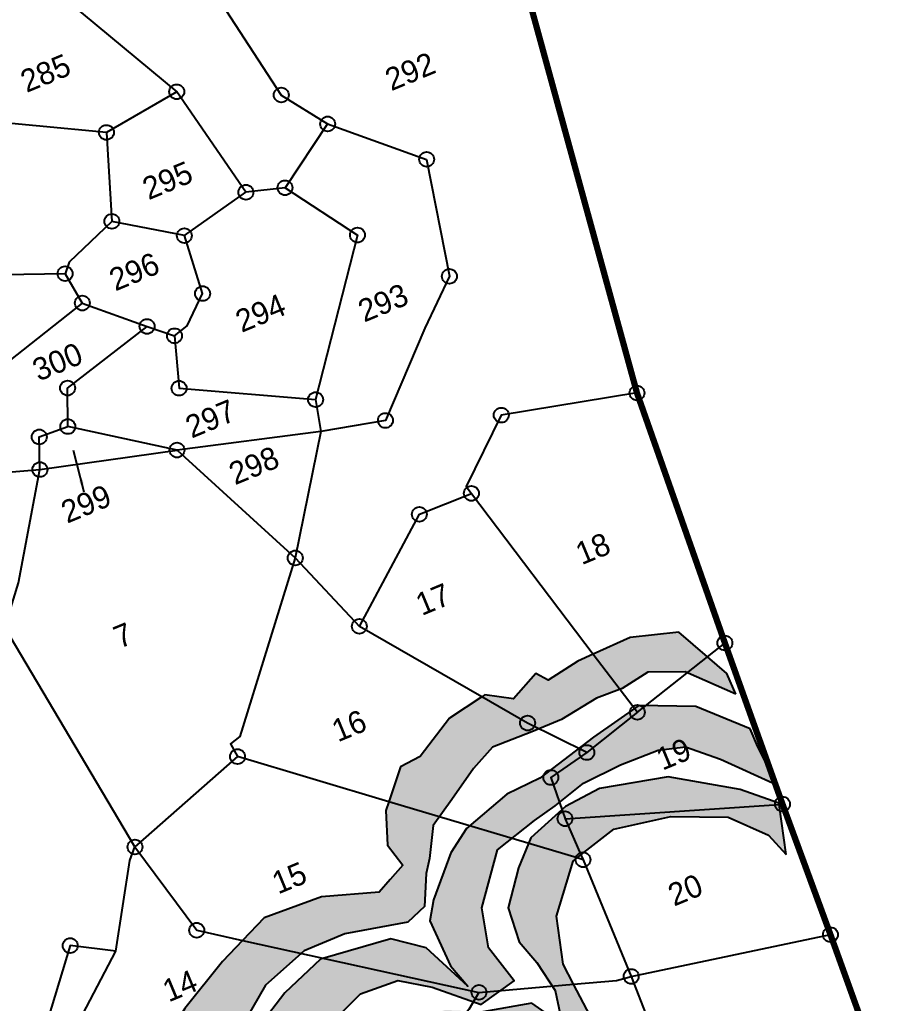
# Model space of a CAD drawing. Header units: metres. Extents: x 305825 to 307513, y 1943141 to 1944871.
# Drawn here: x 306658.7 to 306988.9, y 1944059.9 to 1944429.7 of the extents above; entities that cross this region are included whole.
import ezdxf

# ---------------------------------------------------------------- set-up
doc = ezdxf.new("R2010")
doc.units = ezdxf.units.M
for name, color, linetype in [('POLY_HATCH', 12, 'Continuous'), ('POLY_PARCEL', 6, 'Continuous'), ('SYM_ARROW', 1, 'Continuous'), ('SYM_STONE', 1, 'Continuous'), ('TEXT_PARCEL', 7, 'Continuous'), ('V_BOUND_LINE', 7, 'Continuous')]:
    doc.layers.add(name, color=color, linetype=linetype)
doc.styles.add('TEXT_MAP', font='')
doc.styles.get('TEXT_MAP').set_extended_font_data('Kruti Dev 050')
doc.dimstyles.get("Standard").update_dxf_attribs({"dimtxt": 0.18, "dimasz": 0.18, "dimexe": 0.18, "dimexo": 0.0625, "dimgap": 0.09, "dimtad": 0, "dimtih": 1, "dimtoh": 1, "dimdec": 4, "dimzin": 0, "dimdsep": 46, "dimtxsty": 'Standard', "dimcen": 0.09, "dimadec": 0, "dimazin": 0, "dimtfac": 1, "dimtdec": 4, "dimtofl": 0, "dimtmove": 0, "dimatfit": 3, "dimfxl": 1, "dimtolj": 1, "dimtzin": 0, "dimarcsym": 0})
pattern_1 = [(22.5287, (306362.4003, 1942602.866), (3.172984, 7.67113), [5.87001, -5.87001]), (112.5287, (306367.8224, 1942605.1154), (-7.67113, 3.172984), [5.87001, -5.87001])]

# ---------------------------------------------------------------- blocks, each defined once
blk = doc.blocks.new('STONE')
blk.add_circle((0, 0), 0.851)
blk = doc.blocks.new('TEXTARROW')
blk.add_leader([(0.04, -0.01), (8.68, -0.01)], dimstyle='Standard', override={"dimtxt": 2.5, "dimasz": 2.5, "dimexe": 1.25, "dimexo": 0.625, "dimgap": 0.625, "dimtad": 1, "dimtih": 0, "dimtoh": 0, "dimzin": 8, "dimcen": 2.5, "dimtofl": 1})

msp = doc.modelspace()

# ---------------------------------------------------------------- hatches: boundary and pattern name
at = {"layer": 'POLY_HATCH'}
h = msp.add_hatch(dxfattribs=at)
h.set_pattern_fill('ZIGZAG', color=256, scale=46.960092, angle=22.5287, style=0)
h.set_pattern_definition(pattern_1)
h.paths.add_polyline_path([(306729.13, 1944031.03), (306731.58, 1944039.71), (306742.23, 1944050.97), (306751.24, 1944066.74), (306765.72, 1944079.59), (306781.08, 1944085.96), (306804.81, 1944090.41), (306811.04, 1944096.23), (306811.62, 1944108.71), (306812.91, 1944114.29), (306814.24, 1944126.72), (306821.34, 1944136.51), (306829.47, 1944148.16), (306836.6, 1944156.16), (306851.47, 1944161.97), (306862.54, 1944166.56), (306875.78, 1944174.57), (306885.43, 1944178.22), (306895.11, 1944184.39), (306909.14, 1944184.45), (306928.12, 1944176.13), (306924.84, 1944183.92), (306917.51, 1944190.17), (306906.67, 1944199.41), (306888.39, 1944197.47), (306874.53, 1944191.18), (306868.74, 1944188.55), (306857.54, 1944181.32), (306852.98, 1944183.85), (306844.54, 1944174.4), (306833.71, 1944175.85), (306832.61, 1944175.13), (306820.39, 1944167.13), (306809.44, 1944152.67), (306802.03, 1944148.83), (306796.5, 1944132.36), (306797.16, 1944119.36), (306802.88, 1944111.82), (306798.18, 1944106.38), (306793.95, 1944101.71), (306772.27, 1944099.89), (306750.66, 1944091.99), (306742.62, 1944083.55), (306735.03, 1944075.59), (306720.82, 1944057.96), (306712.74, 1944044.69), (306712.36, 1944040.43), (306710.65, 1944021.4), (306715.83, 1944002.66), (306717.06, 1943998.15), (306717.28, 1943997.31), (306703.17, 1943997.11), (306689.19, 1943991.46), (306672.65, 1943980.17), (306656.76, 1943967.33), (306649.41, 1943954.54), (306646.74, 1943949.91), (306644.34, 1943934.72), (306655.8, 1943924.38), (306665.29, 1943912.91), (306668.31, 1943908.22), (306645.34, 1943900.67), (306624.21, 1943883.52), (306616.33, 1943871.25), (306616.07, 1943866.53), (306615.62, 1943858.61), (306619.53, 1943845.13), (306614.79, 1943845.1), (306607.2, 1943845.05), (306591, 1943836.65), (306570.21, 1943826.04), (306557.68, 1943817.57), (306552.18, 1943813.86), (306546.25, 1943809.85), (306509.98, 1943789.47), (306493.73, 1943764.27), (306491.71, 1943734.91), (306491.63, 1943723.47), (306491.49, 1943704.17), (306495.83, 1943677.14), (306499.26, 1943674.75), (306507.39, 1943679.2), (306507.89, 1943688.68), (306503.24, 1943717.39), (306507.79, 1943746.28), (306516.17, 1943772.73), (306532.26, 1943785.45), (306552.51, 1943806.02), (306574.91, 1943818.13), (306592.11, 1943825.27), (306611.07, 1943824.26), (306635.69, 1943813.52), (306638.95, 1943828.98), (306635.29, 1943833.91), (306627.55, 1943844.8), (306629.37, 1943854.02), (306633.88, 1943863.56), (306636.59, 1943873.55), (306646.35, 1943882.62), (306650.43, 1943888.34), (306671.36, 1943896.22), (306689.92, 1943899.08), (306694.6, 1943901.42), (306688.94, 1943911.17), (306674.47, 1943923.71), (306663.01, 1943938.7), (306664.09, 1943951.65), (306691.1, 1943970.11), (306716.1, 1943978.87), (306723.98, 1943984.15), (306727.27, 1943997.61), (306727.81, 1944009.92)])
h.paths.add_polyline_path([(306766.88, 1944043.48), (306787, 1944063.4), (306800.97, 1944068.44), (306813.94, 1944065.98), (306832.34, 1944059.43), (306844.72, 1944068.3), (306835.09, 1944080.73), (306832.59, 1944095.75), (306838.46, 1944117.6), (306852.39, 1944128.65), (306860.2, 1944134.13), (306870.86, 1944142.66), (306884.8, 1944149.56), (306898.95, 1944155.06), (306909.25, 1944156.34), (306922.38, 1944151.71), (306943.34, 1944142.13), (306943.23, 1944142.89), (306941.79, 1944145.74), (306936.47, 1944156.25), (306933.58, 1944163.12), (306913.12, 1944171.44), (306891.65, 1944171.87), (306874.57, 1944159.93), (306854.46, 1944144.5), (306841.98, 1944138.57), (306826.83, 1944125.57), (306820.93, 1944116.4), (306814.42, 1944098.77), (306813.02, 1944090.94), (306820.8, 1944074), (306827.36, 1944066.27), (306811.68, 1944080.67), (306798.31, 1944084.09), (306771.95, 1944076.51), (306758.53, 1944063.85), (306739.62, 1944039.21), (306734.93, 1944025.31), (306730.54, 1944009.24), (306728.71, 1943992.05), (306732.06, 1943980.37), (306735.13, 1943975.67), (306710.73, 1943969.66), (306691.33, 1943953.4), (306682.24, 1943942.91), (306679.32, 1943925.64), (306688.1, 1943920.7), (306701, 1943939.12), (306711.47, 1943951.67), (306727.25, 1943960.46), (306743.54, 1943963.48), (306757.32, 1943968.08), (306749.78, 1943981.75), (306746.97, 1943996.64), (306754.45, 1944028.12)])
h.paths.add_polyline_path([(306759.51, 1944015.35), (306754.53, 1944003.95), (306756.92, 1943987.39), (306759.87, 1943972.19), (306771.92, 1943961.13), (306768.34, 1943960.77), (306751.78, 1943958.38), (306734.7, 1943950.92), (306721.34, 1943939.03), (306716.38, 1943922.63), (306705.88, 1943907.44), (306707.37, 1943895.74), (306708.63, 1943887.3), (306693.87, 1943884.17), (306671.99, 1943872.1), (306657.39, 1943855.97), (306652.34, 1943834.83), (306656.22, 1943821.88), (306661.58, 1943823.36), (306663.11, 1943831.55), (306677.78, 1943858.16), (306684.49, 1943864.4), (306692.87, 1943872.19), (306705.43, 1943876.5), (306716.25, 1943880.21), (306723.57, 1943916.65), (306727.16, 1943921.71), (306738.11, 1943937.17), (306749.08, 1943941.94), (306761.26, 1943947.23), (306782.29, 1943941.77), (306790.49, 1943945.93), (306780.39, 1943968.44), (306772.65, 1943986.73), (306773.26, 1943994.47), (306774.48, 1944009.91), (306778.36, 1944015.47), (306785.11, 1944025.14), (306802.62, 1944037.75), (306817.89, 1944044.7), (306821.49, 1944046.34), (306842.95, 1944045.02), (306864.47, 1944039.15), (306875.82, 1944050.42), (306867.11, 1944067.1), (306863.19, 1944074.61), (306860.74, 1944092.66), (306866.95, 1944113.38), (306868.41, 1944114.53), (306869.87, 1944115.68), (306882.27, 1944125.38), (306903.65, 1944130.13), (306925.31, 1944129.81), (306940.44, 1944123.13), (306947.13, 1944115.84), (306944.35, 1944135.11), (306929.76, 1944140.21), (306902.73, 1944145.05), (306876.91, 1944140.69), (306864.05, 1944133.86), (306851, 1944122.1), (306846.34, 1944110.83), (306842.5, 1944095.8), (306846.69, 1944082.98), (306853.26, 1944075.25), (306860.25, 1944064.7), (306862.09, 1944055.76), (306859.8, 1944054.07), (306851.4, 1944059.92), (306832.93, 1944056.73), (306818.89, 1944057.26), (306804.14, 1944054.12), (306782.91, 1944044.47), (306768.61, 1944030.33)], flags=17)
h = msp.add_hatch(dxfattribs=at)
h.set_pattern_fill('ZIGZAG', color=256, scale=46.960092, angle=22.5287, style=0)
h.set_pattern_definition(pattern_1)
h.paths.add_polyline_path([(306729.13, 1944031.03), (306731.58, 1944039.71), (306742.23, 1944050.97), (306751.24, 1944066.74), (306765.72, 1944079.59), (306781.08, 1944085.96), (306804.81, 1944090.41), (306811.04, 1944096.23), (306811.62, 1944108.71), (306812.91, 1944114.29), (306814.24, 1944126.72), (306821.34, 1944136.51), (306829.47, 1944148.16), (306836.6, 1944156.16), (306851.47, 1944161.97), (306862.54, 1944166.56), (306875.78, 1944174.57), (306885.43, 1944178.22), (306895.11, 1944184.39), (306909.14, 1944184.45), (306928.12, 1944176.13), (306924.84, 1944183.92), (306917.51, 1944190.17), (306906.67, 1944199.41), (306888.39, 1944197.47), (306874.53, 1944191.18), (306868.74, 1944188.55), (306857.54, 1944181.32), (306852.98, 1944183.85), (306844.54, 1944174.4), (306833.71, 1944175.85), (306832.61, 1944175.13), (306820.39, 1944167.13), (306809.44, 1944152.67), (306802.03, 1944148.83), (306796.5, 1944132.36), (306797.16, 1944119.36), (306802.88, 1944111.82), (306798.18, 1944106.38), (306793.95, 1944101.71), (306772.27, 1944099.89), (306750.66, 1944091.99), (306742.62, 1944083.55), (306735.03, 1944075.59), (306720.82, 1944057.96), (306712.74, 1944044.69), (306712.36, 1944040.43), (306710.65, 1944021.4), (306715.83, 1944002.66), (306717.06, 1943998.15), (306717.28, 1943997.31), (306703.17, 1943997.11), (306689.19, 1943991.46), (306672.65, 1943980.17), (306656.76, 1943967.33), (306649.41, 1943954.54), (306646.74, 1943949.91), (306644.34, 1943934.72), (306655.8, 1943924.38), (306665.29, 1943912.91), (306668.31, 1943908.22), (306645.34, 1943900.67), (306624.21, 1943883.52), (306616.33, 1943871.25), (306616.07, 1943866.53), (306615.62, 1943858.61), (306619.53, 1943845.13), (306614.79, 1943845.1), (306607.2, 1943845.05), (306591, 1943836.65), (306570.21, 1943826.04), (306557.68, 1943817.57), (306552.18, 1943813.86), (306546.25, 1943809.85), (306509.98, 1943789.47), (306493.73, 1943764.27), (306491.71, 1943734.91), (306491.63, 1943723.47), (306491.49, 1943704.17), (306495.83, 1943677.14), (306499.26, 1943674.75), (306507.39, 1943679.2), (306507.89, 1943688.68), (306503.24, 1943717.39), (306507.79, 1943746.28), (306516.17, 1943772.73), (306532.26, 1943785.45), (306552.51, 1943806.02), (306574.91, 1943818.13), (306592.11, 1943825.27), (306611.07, 1943824.26), (306635.69, 1943813.52), (306638.95, 1943828.98), (306635.29, 1943833.91), (306627.55, 1943844.8), (306629.37, 1943854.02), (306633.88, 1943863.56), (306636.59, 1943873.55), (306646.35, 1943882.62), (306650.43, 1943888.34), (306671.36, 1943896.22), (306689.92, 1943899.08), (306694.6, 1943901.42), (306688.94, 1943911.17), (306674.47, 1943923.71), (306663.01, 1943938.7), (306664.09, 1943951.65), (306691.1, 1943970.11), (306716.1, 1943978.87), (306723.98, 1943984.15), (306727.27, 1943997.61), (306727.81, 1944009.92)])
h.paths.add_polyline_path([(306766.88, 1944043.48), (306787, 1944063.4), (306800.97, 1944068.44), (306813.94, 1944065.98), (306832.34, 1944059.43), (306844.72, 1944068.3), (306835.09, 1944080.73), (306832.59, 1944095.75), (306838.46, 1944117.6), (306852.39, 1944128.65), (306860.2, 1944134.13), (306870.86, 1944142.66), (306884.8, 1944149.56), (306898.95, 1944155.06), (306909.25, 1944156.34), (306922.38, 1944151.71), (306943.34, 1944142.13), (306943.23, 1944142.89), (306941.79, 1944145.74), (306936.47, 1944156.25), (306933.58, 1944163.12), (306913.12, 1944171.44), (306891.65, 1944171.87), (306874.57, 1944159.93), (306854.46, 1944144.5), (306841.98, 1944138.57), (306826.83, 1944125.57), (306820.93, 1944116.4), (306814.42, 1944098.77), (306813.02, 1944090.94), (306820.8, 1944074), (306827.36, 1944066.27), (306811.68, 1944080.67), (306798.31, 1944084.09), (306771.95, 1944076.51), (306758.53, 1944063.85), (306739.62, 1944039.21), (306734.93, 1944025.31), (306730.54, 1944009.24), (306728.71, 1943992.05), (306732.06, 1943980.37), (306735.13, 1943975.67), (306710.73, 1943969.66), (306691.33, 1943953.4), (306682.24, 1943942.91), (306679.32, 1943925.64), (306688.1, 1943920.7), (306701, 1943939.12), (306711.47, 1943951.67), (306727.25, 1943960.46), (306743.54, 1943963.48), (306757.32, 1943968.08), (306749.78, 1943981.75), (306746.97, 1943996.64), (306754.45, 1944028.12)])
h.paths.add_polyline_path([(306759.51, 1944015.35), (306754.53, 1944003.95), (306756.92, 1943987.39), (306759.87, 1943972.19), (306771.92, 1943961.13), (306768.34, 1943960.77), (306751.78, 1943958.38), (306734.7, 1943950.92), (306721.34, 1943939.03), (306716.38, 1943922.63), (306705.88, 1943907.44), (306707.37, 1943895.74), (306708.63, 1943887.3), (306693.87, 1943884.17), (306671.99, 1943872.1), (306657.39, 1943855.97), (306652.34, 1943834.83), (306656.22, 1943821.88), (306661.58, 1943823.36), (306663.11, 1943831.55), (306677.78, 1943858.16), (306684.49, 1943864.4), (306692.87, 1943872.19), (306705.43, 1943876.5), (306716.25, 1943880.21), (306723.57, 1943916.65), (306727.16, 1943921.71), (306738.11, 1943937.17), (306749.08, 1943941.94), (306761.26, 1943947.23), (306782.29, 1943941.77), (306790.49, 1943945.93), (306780.39, 1943968.44), (306772.65, 1943986.73), (306773.26, 1943994.47), (306774.48, 1944009.91), (306778.36, 1944015.47), (306785.11, 1944025.14), (306802.62, 1944037.75), (306817.89, 1944044.7), (306821.49, 1944046.34), (306842.95, 1944045.02), (306864.47, 1944039.15), (306875.82, 1944050.42), (306867.11, 1944067.1), (306863.19, 1944074.61), (306860.74, 1944092.66), (306866.95, 1944113.38), (306868.41, 1944114.53), (306869.87, 1944115.68), (306882.27, 1944125.38), (306903.65, 1944130.13), (306925.31, 1944129.81), (306940.44, 1944123.13), (306947.13, 1944115.84), (306944.35, 1944135.11), (306929.76, 1944140.21), (306902.73, 1944145.05), (306876.91, 1944140.69), (306864.05, 1944133.86), (306851, 1944122.1), (306846.34, 1944110.83), (306842.5, 1944095.8), (306846.69, 1944082.98), (306853.26, 1944075.25), (306860.25, 1944064.7), (306862.09, 1944055.76), (306859.8, 1944054.07), (306851.4, 1944059.92), (306832.93, 1944056.73), (306818.89, 1944057.26), (306804.14, 1944054.12), (306782.91, 1944044.47), (306768.61, 1944030.33)], flags=17)

# ---------------------------------------------------------------- linework, layer by layer
for points in [[(306917.51, 1944190.17), (306906.67, 1944199.41), (306888.39, 1944197.47), (306874.53, 1944191.18)], [(306917.51, 1944190.17), (306906.67, 1944199.41), (306888.39, 1944197.47), (306874.53, 1944191.18)], [(306874.53, 1944191.18), (306868.74, 1944188.55), (306857.54, 1944181.32), (306852.98, 1944183.85), (306844.54, 1944174.4), (306833.71, 1944175.85), (306832.61, 1944175.13)], [(306874.53, 1944191.18), (306868.74, 1944188.55), (306857.54, 1944181.32), (306852.98, 1944183.85), (306844.54, 1944174.4), (306833.71, 1944175.85), (306832.61, 1944175.13)], [(306928.12, 1944176.13), (306924.84, 1944183.92), (306917.51, 1944190.17)], [(306928.12, 1944176.13), (306924.84, 1944183.92), (306917.51, 1944190.17)], [(306928.12, 1944176.13), (306909.14, 1944184.45), (306895.11, 1944184.39), (306885.43, 1944178.22), (306875.78, 1944174.57), (306862.54, 1944166.56), (306851.47, 1944161.97), (306836.6, 1944156.16), (306829.47, 1944148.16), (306821.34, 1944136.51), (306814.24, 1944126.72), (306812.91, 1944114.29), (306811.62, 1944108.71), (306811.04, 1944096.23)], [(306928.12, 1944176.13), (306909.14, 1944184.45), (306895.11, 1944184.39), (306885.43, 1944178.22), (306875.78, 1944174.57), (306862.54, 1944166.56), (306851.47, 1944161.97), (306836.6, 1944156.16), (306829.47, 1944148.16), (306821.34, 1944136.51), (306814.24, 1944126.72), (306812.91, 1944114.29), (306811.62, 1944108.71), (306811.04, 1944096.23)], [(306832.61, 1944175.13), (306820.39, 1944167.13), (306809.44, 1944152.67), (306802.03, 1944148.83), (306797.61, 1944135.66)], [(306832.61, 1944175.13), (306820.39, 1944167.13), (306809.44, 1944152.67), (306802.03, 1944148.83), (306797.61, 1944135.66)], [(306933.58, 1944163.12), (306913.12, 1944171.44), (306891.65, 1944171.87), (306874.57, 1944159.93), (306854.46, 1944144.5), (306841.98, 1944138.57), (306826.83, 1944125.57), (306820.93, 1944116.4), (306814.42, 1944098.77), (306813.02, 1944090.94), (306820.8, 1944074), (306827.36, 1944066.27), (306811.68, 1944080.67), (306798.31, 1944084.09), (306771.95, 1944076.51), (306758.53, 1944063.85), (306739.62, 1944039.21)], [(306933.58, 1944163.12), (306913.12, 1944171.44), (306891.65, 1944171.87), (306874.57, 1944159.93), (306854.46, 1944144.5), (306841.98, 1944138.57), (306826.83, 1944125.57), (306820.93, 1944116.4), (306814.42, 1944098.77), (306813.02, 1944090.94), (306820.8, 1944074), (306827.36, 1944066.27), (306811.68, 1944080.67), (306798.31, 1944084.09), (306771.95, 1944076.51), (306758.53, 1944063.85), (306739.62, 1944039.21)], [(306941.79, 1944145.74), (306936.47, 1944156.25), (306933.58, 1944163.12)], [(306941.79, 1944145.74), (306936.47, 1944156.25), (306933.58, 1944163.12)], [(306766.88, 1944043.48), (306787, 1944063.4), (306800.97, 1944068.44), (306813.94, 1944065.98), (306832.34, 1944059.43), (306844.72, 1944068.3), (306835.09, 1944080.73), (306832.59, 1944095.75), (306838.46, 1944117.6), (306852.39, 1944128.65), (306860.2, 1944134.13), (306870.86, 1944142.66), (306884.8, 1944149.56), (306898.95, 1944155.06), (306909.25, 1944156.34), (306922.38, 1944151.71), (306943.34, 1944142.13)], [(306766.88, 1944043.48), (306787, 1944063.4), (306800.97, 1944068.44), (306813.94, 1944065.98), (306832.34, 1944059.43), (306844.72, 1944068.3), (306835.09, 1944080.73), (306832.59, 1944095.75), (306838.46, 1944117.6), (306852.39, 1944128.65), (306860.2, 1944134.13), (306870.86, 1944142.66), (306884.8, 1944149.56), (306898.95, 1944155.06), (306909.25, 1944156.34), (306922.38, 1944151.71), (306943.34, 1944142.13)], [(306944.35, 1944135.11), (306929.76, 1944140.21), (306902.73, 1944145.05), (306876.91, 1944140.69), (306864.05, 1944133.86), (306851, 1944122.1), (306846.34, 1944110.83), (306842.5, 1944095.8), (306846.69, 1944082.98), (306853.26, 1944075.25), (306860.25, 1944064.7), (306862.09, 1944055.76)], [(306944.35, 1944135.11), (306929.76, 1944140.21), (306902.73, 1944145.05), (306876.91, 1944140.69), (306864.05, 1944133.86), (306851, 1944122.1), (306846.34, 1944110.83), (306842.5, 1944095.8), (306846.69, 1944082.98), (306853.26, 1944075.25), (306860.25, 1944064.7), (306862.09, 1944055.76)], [(306943.34, 1944142.13), (306943.23, 1944142.89), (306941.79, 1944145.74)], [(306943.34, 1944142.13), (306943.23, 1944142.89), (306941.79, 1944145.74)], [(306797.61, 1944135.66), (306796.5, 1944132.36), (306797.16, 1944119.36), (306802.88, 1944111.82), (306798.18, 1944106.38), (306793.95, 1944101.71), (306772.27, 1944099.89), (306750.66, 1944091.99), (306742.62, 1944083.55)], [(306797.61, 1944135.66), (306796.5, 1944132.36), (306797.16, 1944119.36), (306802.88, 1944111.82), (306798.18, 1944106.38), (306793.95, 1944101.71), (306772.27, 1944099.89), (306750.66, 1944091.99), (306742.62, 1944083.55)], [(306944.42, 1944134.68), (306944.35, 1944135.11)], [(306944.42, 1944134.68), (306944.35, 1944135.11)], [(306947.13, 1944115.84), (306944.42, 1944134.68)], [(306947.13, 1944115.84), (306944.42, 1944134.68)], [(306869.87, 1944115.68), (306882.27, 1944125.38), (306903.65, 1944130.13), (306925.31, 1944129.81), (306940.44, 1944123.13), (306947.13, 1944115.84)], [(306869.87, 1944115.68), (306882.27, 1944125.38), (306903.65, 1944130.13), (306925.31, 1944129.81), (306940.44, 1944123.13), (306947.13, 1944115.84)], [(306867.11, 1944067.1), (306863.19, 1944074.61), (306860.74, 1944092.66), (306866.95, 1944113.38), (306868.41, 1944114.53)], [(306867.11, 1944067.1), (306863.19, 1944074.61), (306860.74, 1944092.66), (306866.95, 1944113.38), (306868.41, 1944114.53)], [(306868.41, 1944114.53), (306869.87, 1944115.68)], [(306868.41, 1944114.53), (306869.87, 1944115.68)], [(306811.04, 1944096.23), (306804.81, 1944090.41), (306781.08, 1944085.96), (306765.72, 1944079.59), (306751.24, 1944066.74), (306742.23, 1944050.97)], [(306811.04, 1944096.23), (306804.81, 1944090.41), (306781.08, 1944085.96), (306765.72, 1944079.59), (306751.24, 1944066.74), (306742.23, 1944050.97)], [(306742.62, 1944083.55), (306735.03, 1944075.59), (306720.82, 1944057.96), (306712.74, 1944044.69), (306712.36, 1944040.43)], [(306742.62, 1944083.55), (306735.03, 1944075.59), (306720.82, 1944057.96), (306712.74, 1944044.69), (306712.36, 1944040.43)], [(306817.89, 1944044.7), (306821.49, 1944046.34), (306842.95, 1944045.02), (306864.47, 1944039.15), (306875.82, 1944050.42), (306867.11, 1944067.1)], [(306817.89, 1944044.7), (306821.49, 1944046.34), (306842.95, 1944045.02), (306864.47, 1944039.15), (306875.82, 1944050.42), (306867.11, 1944067.1)], [(306859.8, 1944054.07), (306851.4, 1944059.92), (306832.93, 1944056.73)], [(306859.8, 1944054.07), (306851.4, 1944059.92), (306832.93, 1944056.73)]]:
    msp.add_lwpolyline(points, dxfattribs=at)
at = {"layer": 'POLY_PARCEL'}
for points in [[(306719.04, 1944459.99), (306757.15, 1944401.4), (306774.6, 1944390.53)], [(306719.04, 1944459.99), (306757.15, 1944401.4), (306774.6, 1944390.53)], [(306667.21, 1944444.69), (306717.82, 1944402.62)], [(306667.21, 1944444.69), (306717.82, 1944402.62)], [(306717.82, 1944402.62), (306691.37, 1944387.33)], [(306717.82, 1944402.62), (306691.37, 1944387.33)], [(306743.84, 1944364.84), (306717.82, 1944402.62)], [(306743.84, 1944364.84), (306717.82, 1944402.62)], [(306691.37, 1944387.33), (306638.38, 1944392.37)], [(306691.37, 1944387.33), (306638.38, 1944392.37)], [(306691.37, 1944387.33), (306693.42, 1944353.9)], [(306691.37, 1944387.33), (306693.42, 1944353.9)], [(306774.6, 1944390.53), (306758.57, 1944366.52)], [(306774.6, 1944390.53), (306758.57, 1944366.52)], [(306774.6, 1944390.53), (306811.85, 1944377.21), (306820.41, 1944333.23), (306811.17, 1944313.7), (306796.35, 1944279.02), (306772.01, 1944274.84)], [(306774.6, 1944390.53), (306811.85, 1944377.21), (306820.41, 1944333.23), (306811.17, 1944313.7), (306796.35, 1944279.02), (306772.01, 1944274.84)], [(306675.82, 1944334.22), (306613.65, 1944333.19), (306614.13, 1944346.7), (306589.41, 1944344.86), (306563.67, 1944372.37)], [(306675.82, 1944334.22), (306613.65, 1944333.19), (306614.13, 1944346.7), (306589.41, 1944344.86), (306563.67, 1944372.37)], [(306758.57, 1944366.52), (306743.84, 1944364.84)], [(306758.57, 1944366.52), (306743.84, 1944364.84)], [(306758.57, 1944366.52), (306785.81, 1944348.74), (306770.06, 1944286.89)], [(306758.57, 1944366.52), (306785.81, 1944348.74), (306770.06, 1944286.89)], [(306720.69, 1944348.52), (306743.84, 1944364.84)], [(306720.69, 1944348.52), (306743.84, 1944364.84)], [(306693.42, 1944353.9), (306677.38, 1944338.58), (306675.82, 1944334.22)], [(306693.42, 1944353.9), (306677.38, 1944338.58), (306675.82, 1944334.22)], [(306720.69, 1944348.52), (306693.42, 1944353.9)], [(306720.69, 1944348.52), (306693.42, 1944353.9)], [(306716.98, 1944310.86), (306721.73, 1944314.56), (306727.54, 1944326.75), (306720.69, 1944348.52)], [(306716.98, 1944310.86), (306721.73, 1944314.56), (306727.54, 1944326.75), (306720.69, 1944348.52)], [(306675.82, 1944334.22), (306682.29, 1944323.18)], [(306675.82, 1944334.22), (306682.29, 1944323.18)], [(306682.29, 1944323.18), (306654.62, 1944301.27), (306637.93, 1944276.26)], [(306682.29, 1944323.18), (306654.62, 1944301.27), (306637.93, 1944276.26)], [(306682.29, 1944323.18), (306706.66, 1944314.37)], [(306682.29, 1944323.18), (306706.66, 1944314.37)], [(306676.83, 1944276.75), (306676.75, 1944291.21), (306706.66, 1944314.37)], [(306676.83, 1944276.75), (306676.75, 1944291.21), (306706.66, 1944314.37)], [(306706.66, 1944314.37), (306716.98, 1944310.86)], [(306706.66, 1944314.37), (306716.98, 1944310.86)], [(306716.98, 1944310.86), (306718.7, 1944291.16), (306770.06, 1944286.89)], [(306716.98, 1944310.86), (306718.7, 1944291.16), (306770.06, 1944286.89)], [(306890.98, 1944289.36), (306839.92, 1944281.03), (306826.77, 1944254.14), (306828.69, 1944251.61)], [(306890.98, 1944289.36), (306839.92, 1944281.03), (306826.77, 1944254.14), (306828.69, 1944251.61)], [(306770.06, 1944286.89), (306772.01, 1944274.84)], [(306770.06, 1944286.89), (306772.01, 1944274.84)], [(306666.34, 1944260.58), (306666.09, 1944272.83), (306676.83, 1944276.75)], [(306666.34, 1944260.58), (306666.09, 1944272.83), (306676.83, 1944276.75)], [(306717.93, 1944267.9), (306676.83, 1944276.75)], [(306717.93, 1944267.9), (306676.83, 1944276.75)], [(306772.01, 1944274.84), (306717.93, 1944267.9)], [(306772.01, 1944274.84), (306717.93, 1944267.9)], [(306772.01, 1944274.84), (306762.41, 1944227.34)], [(306772.01, 1944274.84), (306762.41, 1944227.34)], [(306666.34, 1944260.58), (306717.93, 1944267.9)], [(306666.34, 1944260.58), (306717.93, 1944267.9)], [(306717.93, 1944267.9), (306762.41, 1944227.34)], [(306717.93, 1944267.9), (306762.41, 1944227.34)], [(306625.78, 1944257.2), (306666.34, 1944260.58)], [(306625.78, 1944257.2), (306666.34, 1944260.58)], [(306653.09, 1944201.19), (306658.25, 1944217.94), (306666.34, 1944260.58)], [(306653.09, 1944201.19), (306658.25, 1944217.94), (306666.34, 1944260.58)], [(306786.52, 1944201.62), (306809.1, 1944243.75), (306828.69, 1944251.61)], [(306786.52, 1944201.62), (306809.1, 1944243.75), (306828.69, 1944251.61)], [(306828.69, 1944251.61), (306874.53, 1944191.18)], [(306828.69, 1944251.61), (306874.53, 1944191.18)], [(306762.41, 1944227.34), (306741.51, 1944160.25), (306738.09, 1944157.49), (306740.69, 1944152.65)], [(306762.41, 1944227.34), (306741.51, 1944160.25), (306738.09, 1944157.49), (306740.69, 1944152.65)], [(306762.41, 1944227.34), (306786.52, 1944201.62)], [(306762.41, 1944227.34), (306786.52, 1944201.62)], [(306702.11, 1944118.65), (306653.09, 1944201.19)], [(306702.11, 1944118.65), (306653.09, 1944201.19)], [(306832.61, 1944175.13), (306786.52, 1944201.62)], [(306832.61, 1944175.13), (306786.52, 1944201.62)], [(306917.51, 1944190.17), (306924.05, 1944195.34)], [(306917.51, 1944190.17), (306924.05, 1944195.34)], [(306874.53, 1944191.18), (306891.12, 1944169.3)], [(306874.53, 1944191.18), (306891.12, 1944169.3)], [(306891.12, 1944169.3), (306917.51, 1944190.17)], [(306891.12, 1944169.3), (306917.51, 1944190.17)], [(306872.13, 1944154.18), (306849.82, 1944165.24), (306832.61, 1944175.13)], [(306872.13, 1944154.18), (306849.82, 1944165.24), (306832.61, 1944175.13)], [(306891.12, 1944169.3), (306872.13, 1944154.18)], [(306891.12, 1944169.3), (306872.13, 1944154.18)], [(306872.13, 1944154.18), (306858.56, 1944144.78), (306863.91, 1944129.28)], [(306872.13, 1944154.18), (306858.56, 1944144.78), (306863.91, 1944129.28)], [(306740.69, 1944152.65), (306702.11, 1944118.65)], [(306740.69, 1944152.65), (306702.11, 1944118.65)], [(306797.61, 1944135.66), (306740.69, 1944152.65)], [(306797.61, 1944135.66), (306740.69, 1944152.65)], [(306868.41, 1944114.53), (306797.61, 1944135.66)], [(306868.41, 1944114.53), (306797.61, 1944135.66)], [(306863.91, 1944129.28), (306944.42, 1944134.68)], [(306863.91, 1944129.28), (306944.42, 1944134.68)], [(306944.42, 1944134.68), (306945.72, 1944134.77)], [(306944.42, 1944134.68), (306945.72, 1944134.77)], [(306863.91, 1944129.28), (306869.87, 1944115.68)], [(306863.91, 1944129.28), (306869.87, 1944115.68)], [(306694.86, 1944079.53), (306700.14, 1944113.52), (306702.11, 1944118.65)], [(306694.86, 1944079.53), (306700.14, 1944113.52), (306702.11, 1944118.65)], [(306702.11, 1944118.65), (306725.34, 1944087.35), (306742.62, 1944083.55)], [(306702.11, 1944118.65), (306725.34, 1944087.35), (306742.62, 1944083.55)], [(306870.67, 1944113.86), (306868.41, 1944114.53)], [(306870.67, 1944113.86), (306868.41, 1944114.53)], [(306869.87, 1944115.68), (306870.67, 1944113.86)], [(306869.87, 1944115.68), (306870.67, 1944113.86)], [(306870.67, 1944113.86), (306888.8, 1944069.97)], [(306870.67, 1944113.86), (306888.8, 1944069.97)], [(306888.8, 1944069.97), (306963.77, 1944085.69)], [(306888.8, 1944069.97), (306963.77, 1944085.69)], [(306694.86, 1944079.53), (306677.74, 1944081.57), (306663.62, 1944035.25)], [(306694.86, 1944079.53), (306677.74, 1944081.57), (306663.62, 1944035.25)], [(306742.62, 1944083.55), (306831.53, 1944063.99)], [(306742.62, 1944083.55), (306831.53, 1944063.99)], [(306682.49, 1944055.75), (306694.86, 1944079.53)], [(306682.49, 1944055.75), (306694.86, 1944079.53)], [(306867.11, 1944067.1), (306883.26, 1944068.51), (306888.8, 1944069.97)], [(306867.11, 1944067.1), (306883.26, 1944068.51), (306888.8, 1944069.97)], [(306888.8, 1944069.97), (306895.22, 1944053.53), (306870.61, 1944023.79)], [(306888.8, 1944069.97), (306895.22, 1944053.53), (306870.61, 1944023.79)], [(306831.53, 1944063.99), (306867.11, 1944067.1)], [(306831.53, 1944063.99), (306867.11, 1944067.1)], [(306831.53, 1944063.99), (306827.72, 1944057.51), (306817.89, 1944044.7)], [(306831.53, 1944063.99), (306827.72, 1944057.51), (306817.89, 1944044.7)]]:
    msp.add_lwpolyline(points, dxfattribs=at)
at = {"layer": 'V_BOUND_LINE', "const_width": 2.35}
for points in [[(306844.95, 1944457.05), (306890.98, 1944289.36)], [(306844.95, 1944457.05), (306890.98, 1944289.36)], [(306890.98, 1944289.36), (306924.05, 1944195.34)], [(306890.98, 1944289.36), (306924.05, 1944195.34)], [(306924.05, 1944195.34), (306941.79, 1944145.74)], [(306924.05, 1944195.34), (306941.79, 1944145.74)], [(306941.79, 1944145.74), (306943.52, 1944140.92)], [(306941.79, 1944145.74), (306943.52, 1944140.92)], [(306943.52, 1944140.92), (306945.72, 1944134.77)], [(306943.52, 1944140.92), (306945.72, 1944134.77)], [(306945.72, 1944134.77), (306963.77, 1944085.69)], [(306945.72, 1944134.77), (306963.77, 1944085.69)], [(306963.77, 1944085.69), (306987.75, 1944019.21)], [(306963.77, 1944085.69), (306987.75, 1944019.21)]]:
    msp.add_lwpolyline(points, dxfattribs=at)

# ---------------------------------------------------------------- block references
at = {"layer": 'SYM_ARROW', "xscale": 1.878403663220981, "yscale": 1.878403663220981, "zscale": 1.878403663220981, "rotation": 104.3923306725446}
msp.add_blockref('TEXTARROW', (306682.97, 1944251.95), dxfattribs=at)
msp.add_blockref('TEXTARROW', (306682.97, 1944251.95), dxfattribs=at)
at = {"layer": 'SYM_STONE', "xscale": 3.287206410636717, "yscale": 3.287206410636717, "zscale": 3.287206410636717, "rotation": 22.52870539313591}
for p in [(306717.82, 1944402.62), (306717.82, 1944402.62), (306757.15, 1944401.4), (306757.15, 1944401.4), (306691.37, 1944387.33), (306691.37, 1944387.33), (306774.6, 1944390.53), (306774.6, 1944390.53), (306811.85, 1944377.21), (306811.85, 1944377.21), (306758.57, 1944366.52), (306758.57, 1944366.52), (306743.84, 1944364.84), (306743.84, 1944364.84), (306693.42, 1944353.9), (306693.42, 1944353.9), (306720.69, 1944348.52), (306720.69, 1944348.52), (306785.81, 1944348.74), (306785.81, 1944348.74), (306675.82, 1944334.22), (306675.82, 1944334.22), (306820.41, 1944333.23), (306820.41, 1944333.23), (306727.54, 1944326.75), (306727.54, 1944326.75), (306682.29, 1944323.18), (306682.29, 1944323.18), (306706.66, 1944314.37), (306706.66, 1944314.37), (306716.98, 1944310.86), (306716.98, 1944310.86), (306676.75, 1944291.21), (306676.75, 1944291.21), (306718.7, 1944291.16), (306718.7, 1944291.16), (306890.98, 1944289.36), (306890.98, 1944289.36), (306770.06, 1944286.89), (306770.06, 1944286.89), (306839.92, 1944281.03), (306839.92, 1944281.03), (306676.83, 1944276.75), (306676.83, 1944276.75), (306796.35, 1944279.02), (306796.35, 1944279.02), (306666.09, 1944272.83), (306666.09, 1944272.83), (306717.93, 1944267.9), (306717.93, 1944267.9), (306666.34, 1944260.58), (306666.34, 1944260.58), (306828.69, 1944251.61), (306828.69, 1944251.61), (306809.1, 1944243.75), (306809.1, 1944243.75), (306762.41, 1944227.34), (306762.41, 1944227.34), (306786.52, 1944201.62), (306786.52, 1944201.62), (306924.05, 1944195.34), (306924.05, 1944195.34), (306891.12, 1944169.3), (306891.12, 1944169.3), (306849.82, 1944165.24), (306849.82, 1944165.24), (306740.69, 1944152.65), (306740.69, 1944152.65), (306872.13, 1944154.18), (306872.13, 1944154.18), (306858.56, 1944144.78), (306858.56, 1944144.78), (306945.72, 1944134.77), (306945.72, 1944134.77), (306863.91, 1944129.28), (306863.91, 1944129.28), (306702.11, 1944118.65), (306702.11, 1944118.65), (306870.67, 1944113.86), (306870.67, 1944113.86), (306725.34, 1944087.35), (306725.34, 1944087.35), (306963.77, 1944085.69), (306963.77, 1944085.69), (306677.74, 1944081.57), (306677.74, 1944081.57), (306888.8, 1944069.97), (306888.8, 1944069.97), (306831.53, 1944063.99), (306831.53, 1944063.99)]:
    msp.add_blockref('STONE', p, dxfattribs=at)

# ---------------------------------------------------------------- texts
at = {"layer": 'TEXT_PARCEL', "style": 'TEXT_MAP'}
for s, height, p in [('285', 8.453, (306661.34, 1944402.15)), ('285', 8.453, (306661.34, 1944402.15)), ('292', 8.453, (306798.53, 1944402.79)), ('292', 8.453, (306798.53, 1944402.79)), ('295', 8.453, (306707.23, 1944361.8)), ('295', 8.453, (306707.23, 1944361.8)), ('296', 8.453, (306694.72, 1944327.52)), ('296', 8.453, (306694.72, 1944327.52)), ('293', 8.453, (306788.35, 1944315.81)), ('293', 8.453, (306788.35, 1944315.81)), ('294', 8.453, (306742.23, 1944311.94)), ('294', 8.453, (306742.23, 1944311.94)), ('300', 8.453, (306665.84, 1944293.6)), ('300', 8.453, (306665.84, 1944293.6)), ('297', 8.453, (306723.4, 1944272.18)), ('297', 8.453, (306723.4, 1944272.18)), ('298', 8.453, (306739.75, 1944254.63)), ('298', 8.453, (306739.75, 1944254.63)), ('299', 8.453, (306676.59, 1944240.19)), ('299', 8.453, (306676.59, 1944240.19)), ('18', 8.453, (306870.18, 1944224.56)), ('18', 8.453, (306870.18, 1944224.56)), ('17', 8.453, (306810.02, 1944205.48)), ('17', 8.453, (306810.02, 1944205.48)), ('7', 8.45, (306696.34, 1944193.14)), ('7', 8.45, (306696.34, 1944193.14)), ('16', 8.453, (306778.46, 1944157.96)), ('16', 8.453, (306778.46, 1944157.96)), ('19', 8.453, (306900.55, 1944147.3)), ('19', 8.453, (306900.55, 1944147.3)), ('15', 8.453, (306755.96, 1944100.76)), ('15', 8.453, (306755.96, 1944100.76)), ('20', 8.453, (306904.94, 1944096.21)), ('20', 8.453, (306904.94, 1944096.21)), ('14', 8.453, (306714.8, 1944060.17)), ('14', 8.453, (306714.8, 1944060.17))]:
    msp.add_text(s, height=height, rotation=22.5287, dxfattribs=at).set_placement(p)

doc.saveas('drawing.dxf')
